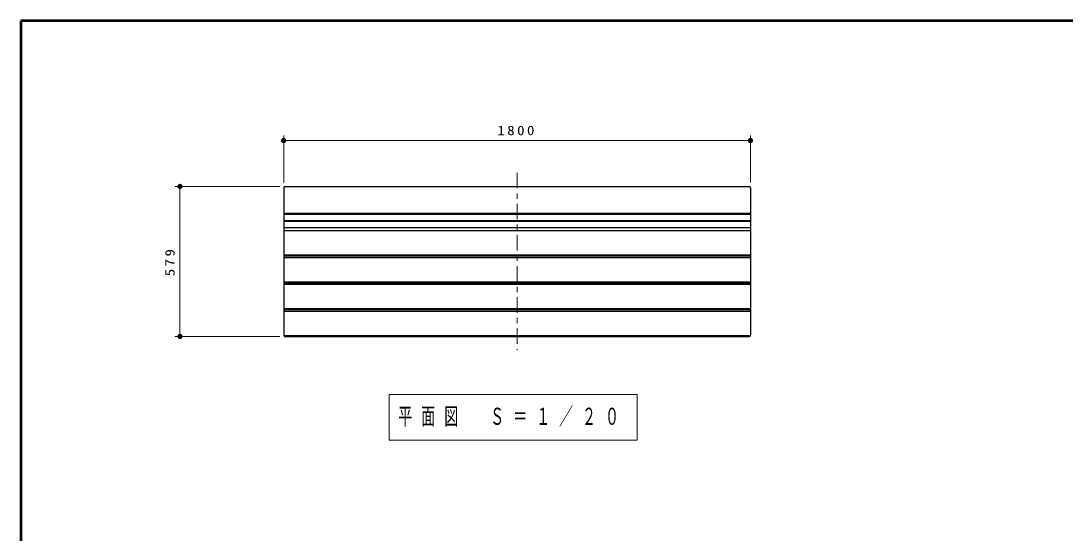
# Model space of a CAD drawing. Units: millimetres on the paper, scale 1:20. Extents: x -365 to 5, y 0 to 257.
# Drawn here: x -365 to -163.7, y 158.2 to 257 of the extents above; entities that cross this region are included whole.
import ezdxf

# ---------------------------------------------------------------- set-up
doc = ezdxf.new("R2010")
doc.units = ezdxf.units.MM
doc.linetypes.add('USER2', pattern=[6, 3, -1, 1, -1])
doc.layers.add('1_20', color=7, linetype='Continuous', lineweight=25)
doc.layers.add('NAKAMURA図枠', color=7, linetype='Continuous', lineweight=13)
doc.styles.add('ＭＳ ゴシック', font='')
doc.styles.get('ＭＳ ゴシック').set_extended_font_data('MS Gothic')

# ---------------------------------------------------------------- blocks, each defined once
blk = doc.blocks.new('filled_dot')
at = {"color": 0, "linetype": 'Continuous', "lineweight": -2, "const_width": 1.25}
blk.add_lwpolyline([(-0.625, 0, 1), (0.625, 0, 1)], format="xyb", close=True, dxfattribs=at)

msp = doc.modelspace()

# ---------------------------------------------------------------- linework, layer by layer
at = {"layer": '1_20', "lineweight": 13}
for p, q in [((-314.336, 225.817), (-314.336, 234.918)), ((-314.336, 233.918), (-224.336, 233.918)), ((-224.336, 225.817), (-224.336, 234.918)), ((-315.086, 225.067), (-335.336, 225.067)), ((-334.336, 196.125), (-334.336, 225.067)), ((-315.086, 196.125), (-335.336, 196.125)), ((-293.999, 184.93), (-293.999, 176.13)), ((-246.199, 184.93), (-293.999, 184.93)), ((-246.199, 176.13), (-246.199, 184.93)), ((-293.999, 176.13), (-246.199, 176.13))]:
    msp.add_line(p, q, dxfattribs=at)
at = {"layer": '1_20', "color": 32, "linetype": 'USER2', "lineweight": 13}
msp.add_line((-269.336, 227.698), (-269.336, 193.5), dxfattribs=at)
at = {"layer": '1_20', "color": 32}
for p, q in [((-314.336, 224.817), (-314.336, 196.375)), ((-314.086, 225.067), (-224.586, 225.067)), ((-224.336, 224.817), (-224.336, 196.375)), ((-314.336, 219.893), (-224.336, 219.893)), ((-314.336, 219.689), (-224.336, 219.689)), ((-314.336, 218.472), (-224.336, 218.472)), ((-314.336, 218.343), (-224.336, 218.343)), ((-314.336, 217.126), (-224.336, 217.126)), ((-314.336, 216.54), (-224.336, 216.54)), ((-314.336, 211.858), (-224.336, 211.858)), ((-314.336, 211.666), (-224.336, 211.666)), ((-314.336, 211.36), (-224.336, 211.36)), ((-314.336, 206.678), (-224.336, 206.678)), ((-314.336, 206.486), (-224.336, 206.486)), ((-314.336, 206.179), (-224.336, 206.179)), ((-314.336, 201.497), (-224.336, 201.497)), ((-314.336, 201.306), (-224.336, 201.306)), ((-314.336, 200.999), (-224.336, 200.999)), ((-314.336, 196.317), (-224.336, 196.317)), ((-314.086, 196.125), (-224.586, 196.125))]:
    msp.add_line(p, q, dxfattribs=at)
for centre, start, end in [((-314.086, 224.817), 90, 180), ((-224.586, 224.817), 0, 90), ((-314.086, 196.375), 179.99999, 270), ((-224.586, 196.375), 270, 0)]:
    msp.add_arc(centre, 0.25, start, end, dxfattribs=at)
at = {"layer": 'NAKAMURA図枠', "lineweight": 50}
for p, q in [((-365, 257), (-365, 0)), ((0, 257), (-365, 257))]:
    msp.add_line(p, q, dxfattribs=at)

# ---------------------------------------------------------------- block references
at = {"layer": '1_20', "lineweight": 13, "xscale": 0.4, "yscale": 0.4}
msp.add_blockref('filled_dot', (-314.336, 233.918), dxfattribs=at)
for p, rotation in [((-224.336, 233.918), 180), ((-334.336, 225.067), 270), ((-334.336, 196.125), 90)]:
    msp.add_blockref('filled_dot', p, dxfattribs=dict(at, rotation=rotation))

# ---------------------------------------------------------------- texts
at = {"layer": '1_20', "style": 'ＭＳ ゴシック'}
for s, insert, char_height, attachment_point in [('\\T1.33;\\W1.15;1800', (-269.336, 234.918), 1.833, 8), ('\\T1.64;\\W0.6;平面図\u3000Ｓ＝１／２０', (-270.099, 180.53), 3.299, 5)]:
    msp.add_mtext(s, dxfattribs=dict(at, insert=insert, char_height=char_height, attachment_point=attachment_point))
at = {"layer": '1_20', "insert": (-335.336, 210.596), "char_height": 1.833, "attachment_point": 8, "rotation": 90, "style": 'ＭＳ ゴシック'}
msp.add_mtext('\\T1.33;\\W1.15;579', dxfattribs=at)

doc.saveas('drawing.dxf')
